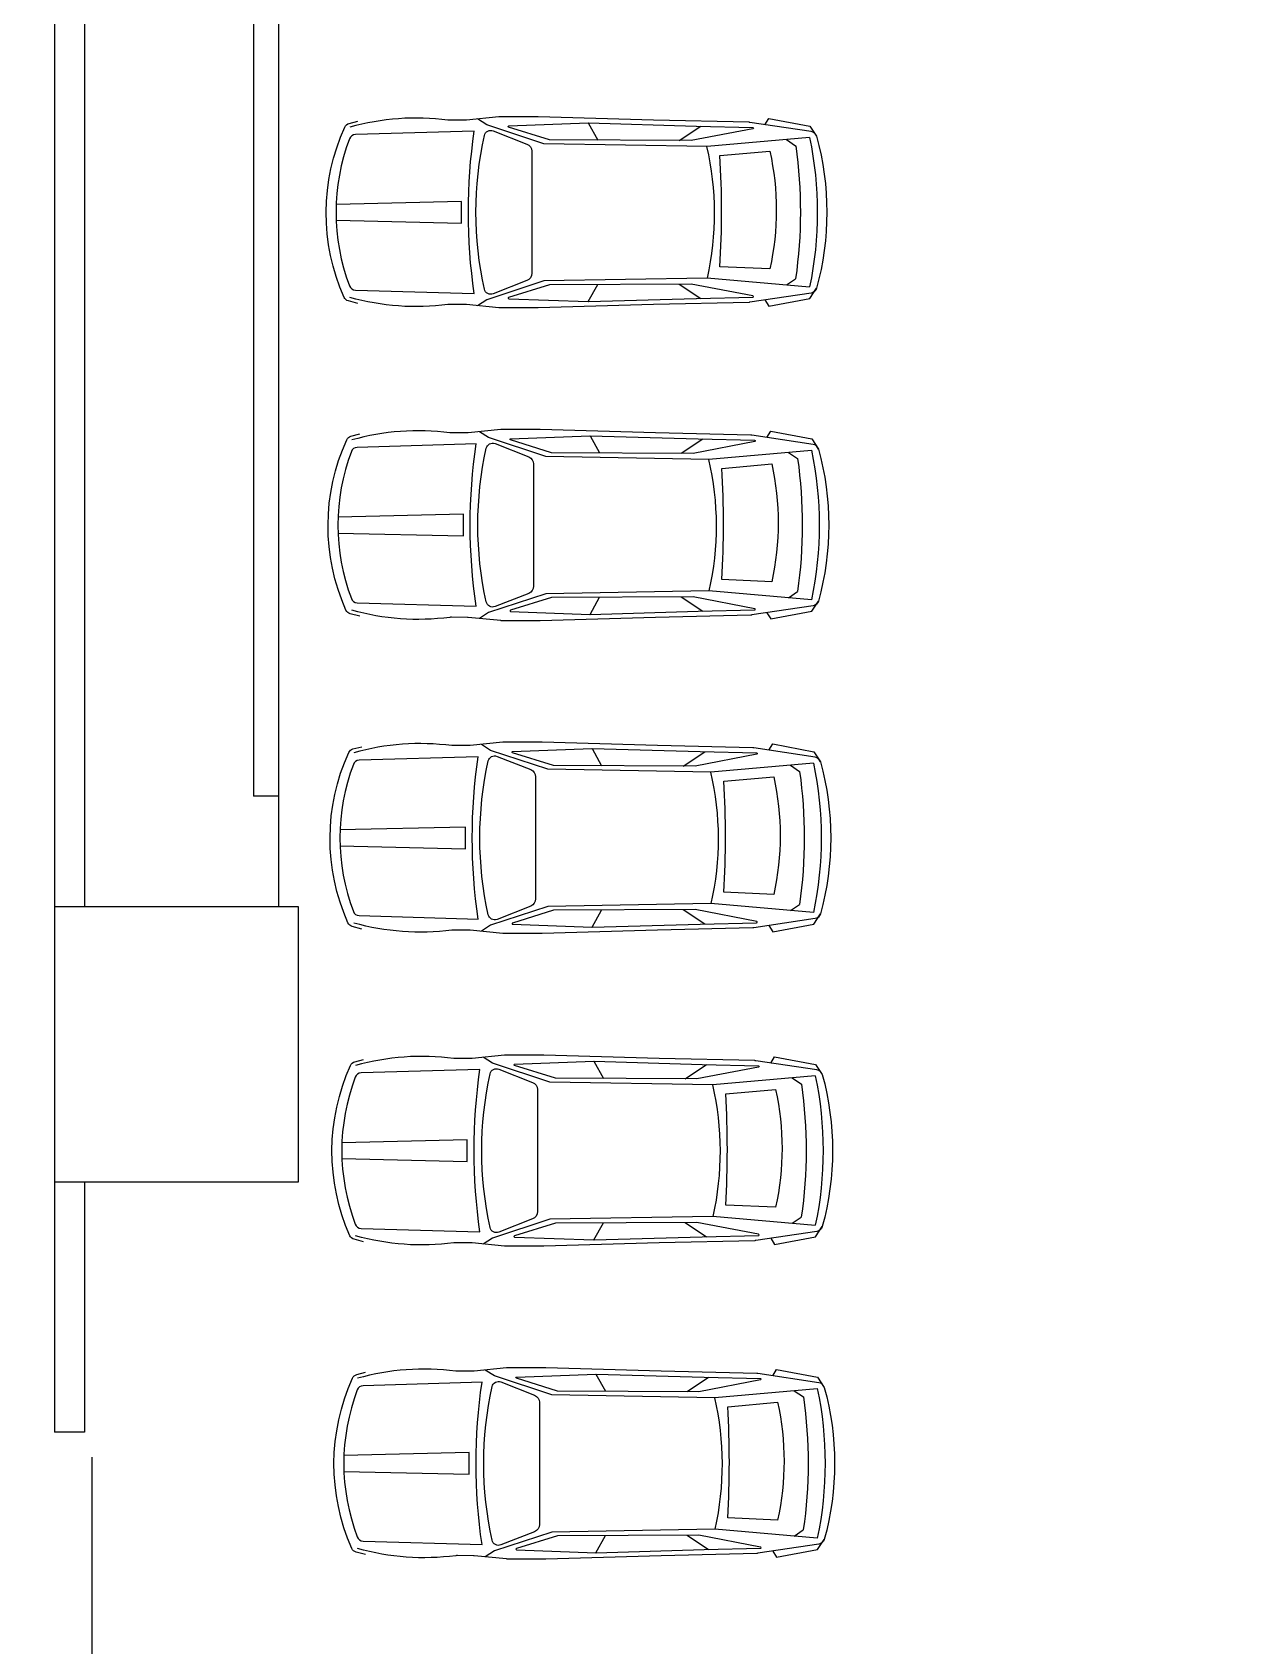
# Model space of a CAD drawing. Extents: x -30 to 1202, y 231 to 898.
# Drawn here: x 298.49 to 308.18, y 390.55 to 403.45 of the extents above; entities that cross this region are included whole.
import ezdxf

# ---------------------------------------------------------------- set-up
doc = ezdxf.new("R2010")
doc.units = 0
doc.header["$LTSCALE"] = 0.04
doc.layers.get('0').update_dxf_attribs({"linetype": 'CONTINUOUS'})
for name, color, linetype in [('0.5', 5, 'CONTINUOUS'), ('PISO', 1, 'CONTINUOUS'), ('PISOS', 1, 'CONTINUOUS'), ('PISOS1', 3, 'CONTINUOUS'), ('VISTA', 2, 'CONTINUOUS')]:
    doc.layers.add(name, color=color, linetype=linetype)

# ---------------------------------------------------------------- blocks, each defined once
blk = doc.blocks.new('Aupln001')
for p, q in [((-2.821, 0.58), (-2.994, 0.694)), ((-2.093, 0.72), (-2.17, 0.582)), ((-3.678, 0.587), (-3.751, 0.537)), ((-3.678, -0.575), (-3.75, -0.526)), ((-2.821, -0.568), (-2.994, -0.682)), ((-2.093, -0.708), (-2.17, -0.571))]:
    blk.add_line(p, q)
for points in [[(-3.506, 0.706), (-3.537, 0.756), (-3.865, 0.694), (-3.918, 0.613, -0.296775), (-3.875, 0.651), (-3.386, 0.724, -0.031441), (-3.379, 0.725), (-2.615, 0.743, 0.001455), (-2.615, 0.743), (-1.694, 0.77, -0.007326), (-1.692, 0.77), (-1.386, 0.77, -0.025363), (-1.38, 0.77), (-1.12, 0.743, 0.024637), (-1.115, 0.743), (-0.986, 0.743, 0.032795), (-0.973, 0.743, -0.100755), (-0.189, 0.686)], [(-0.253, -0.723), (-0.177, -0.703, 0.226888), (-0.143, -0.674, 0.214205), (-0.149, 0.687, 0.224603), (-0.183, 0.716), (-0.253, 0.734)], [(-3.506, -0.695), (-3.537, -0.745), (-3.865, -0.683), (-3.918, -0.602, 0.296775), (-3.875, -0.64), (-3.386, -0.713, 0.031441), (-3.379, -0.714), (-2.615, -0.732, -0.001455), (-2.615, -0.732), (-1.694, -0.759, 0.007326), (-1.692, -0.759), (-1.386, -0.759, 0.025363), (-1.38, -0.758), (-1.12, -0.732, -0.024637), (-1.115, -0.732), (-0.986, -0.731, -0.032795), (-0.973, -0.732, 0.100755), (-0.189, -0.675)]]:
    blk.add_lwpolyline(points, format="xyb")
for points in [[(-3.862, 0.603), (-3.043, 0.531), (-1.74, 0.554), (-1.283, 0.705), (-1.209, 0.752)], [(-0.079, -0.058), (-1.081, -0.081), (-1.081, 0.092), (-0.079, 0.069)], [(-3.862, -0.592), (-3.043, -0.52), (-1.74, -0.543), (-1.283, -0.693), (-1.209, -0.741)]]:
    blk.add_lwpolyline(points)
for points in [[(-2.957, 0.695, -0.001613), (-2.958, 0.695), (-3.408, 0.684, 0.898845), (-3.409, 0.674), (-2.916, 0.579), (-1.785, 0.584), (-1.458, 0.686, 0.843434), (-1.459, 0.696), (-2.092, 0.72, 0.016499), (-2.095, 0.72)], [(-1.264, 0.62, 0.460891), (-1.334, 0.657), (-1.603, 0.551, 0.30819), (-1.642, 0.494), (-1.642, -0.482, 0.30819), (-1.603, -0.54), (-1.334, -0.646, 0.460891), (-1.264, -0.609, 0.109577)], [(-0.233, -0.616), (-1.183, -0.643, 0.072437), (-1.183, 0.654), (-0.233, 0.627, -0.304109), (-0.186, 0.593, -0.182739), (-0.186, -0.582, -0.304109)], [(-3.545, -0.447), (-3.146, -0.429, -0.030108), (-3.146, 0.459), (-3.545, 0.494, 0.109099)], [(-2.957, -0.683, 0.001613), (-2.958, -0.683), (-3.408, -0.673, -0.898845), (-3.409, -0.663), (-2.916, -0.568), (-1.785, -0.573), (-1.458, -0.675, -0.843434), (-1.459, -0.685), (-2.092, -0.708, -0.016499), (-2.095, -0.708)]]:
    blk.add_lwpolyline(points, format="xyb", close=True)
for centre, radius, start, end in [((-1.703, 0.006), 2.297, 164.6672, 195.3328), ((-1.004, 0.006), 2.92, 168.1984, 191.8016), ((-0.075, 0.009), 3.714, 171.8338, 188.2809), ((-0.749, -0.001), 2.352, 166.9232, 192.7419)]:
    blk.add_arc(centre, radius, start, end)

msp = doc.modelspace()

# ---------------------------------------------------------------- linework, layer by layer
at = {"layer": '0.5'}
msp.add_arc((241.645, 369.36), 80.587, 170.55784, 170.55784, dxfattribs=at)
at = {"layer": 'PISO'}
for p, q in [((300.461, 432.645), (300.461, 397.344)), ((300.461, 397.344), (300.261, 397.344)), ((300.461, 397.344), (300.461, 396.461)), ((298.971, 392.061), (298.971, 387.261))]:
    msp.add_line(p, q, dxfattribs=at)
at = {"layer": 'PISO', "color": 1}
msp.add_line((300.261, 432.465), (300.261, 397.344), dxfattribs=at)
at = {"layer": 'PISOS1'}
msp.add_lwpolyline([(298.671, 396.461), (298.671, 394.261), (300.621, 394.261), (300.621, 396.461)], close=True, dxfattribs=at)
at = {"layer": 'VISTA', "color": 1}
for p, q in [((298.671, 431.361), (298.671, 396.461)), ((298.911, 431.254), (298.911, 396.461)), ((298.671, 394.261), (298.671, 392.261)), ((298.911, 394.261), (298.911, 392.261)), ((298.911, 392.261), (298.671, 392.261))]:
    msp.add_line(p, q, dxfattribs=at)

# ---------------------------------------------------------------- block references
at = {"layer": 'PISOS', "xscale": -1}
for p in [(300.843, 402.006), (300.858, 399.506), (300.874, 397.006), (300.889, 394.506), (300.905, 392.006)]:
    msp.add_blockref('Aupln001', p, dxfattribs=at)

doc.saveas('drawing.dxf')
